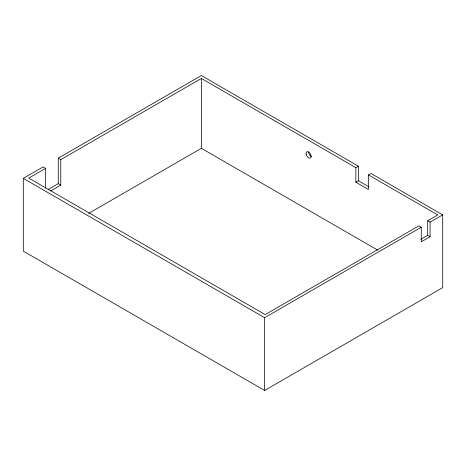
<?xml version="1.0" encoding="UTF-8"?>
<svg xmlns="http://www.w3.org/2000/svg" width="466" height="466" viewBox="0 0 466 466"><rect width="100%" height="100%" fill="white"/><g stroke="black" fill="none" stroke-linecap="round" stroke-linejoin="round"><path stroke-width="0.7" d="M48.179 189.476L58.262 183.651L58.262 158.166L60.784 159.622L201.37 78.457L355.861 167.649L355.861 182.206L368.46 189.481L368.46 174.925L370.983 173.469L442.7 214.878L442.7 287.644L264.63 390.456L23.3 251.122L23.3 178.356L43.14 166.898L45.662 168.354L45.662 188.177M58.262 158.166L201.37 75.544L358.377 166.193L358.377 180.75L369.089 186.936M45.662 168.354L28.77 178.105L265.183 314.597L418.876 225.864L421.276 227.245L421.276 241.802L430.095 236.705L430.095 222.154L442.7 214.878M50.701 190.932L60.784 185.107L60.784 159.622M88.697 213.37L201.37 148.316L377.798 250.178M355.861 167.649L358.377 166.193M355.861 182.206L358.377 180.75M420.769 239.326L427.701 235.324L427.701 220.773L437.784 214.948L368.46 174.925M23.3 178.356L264.63 317.684L421.276 227.245M427.701 220.773L430.095 222.154M427.701 235.324L430.095 236.705M58.262 183.651L60.784 185.107M264.63 317.684L264.63 390.456M201.37 78.457L201.37 148.316M311.649 156.617A3.565 2.056 60 0 1 308.597 151.869M306.133 154.112A3.565 2.056 60 0 0 310.292 158.05A3.565 2.056 60 0 0 309.36 152.586A3.565 2.056 60 0 0 306.133 154.112"/></g></svg>
